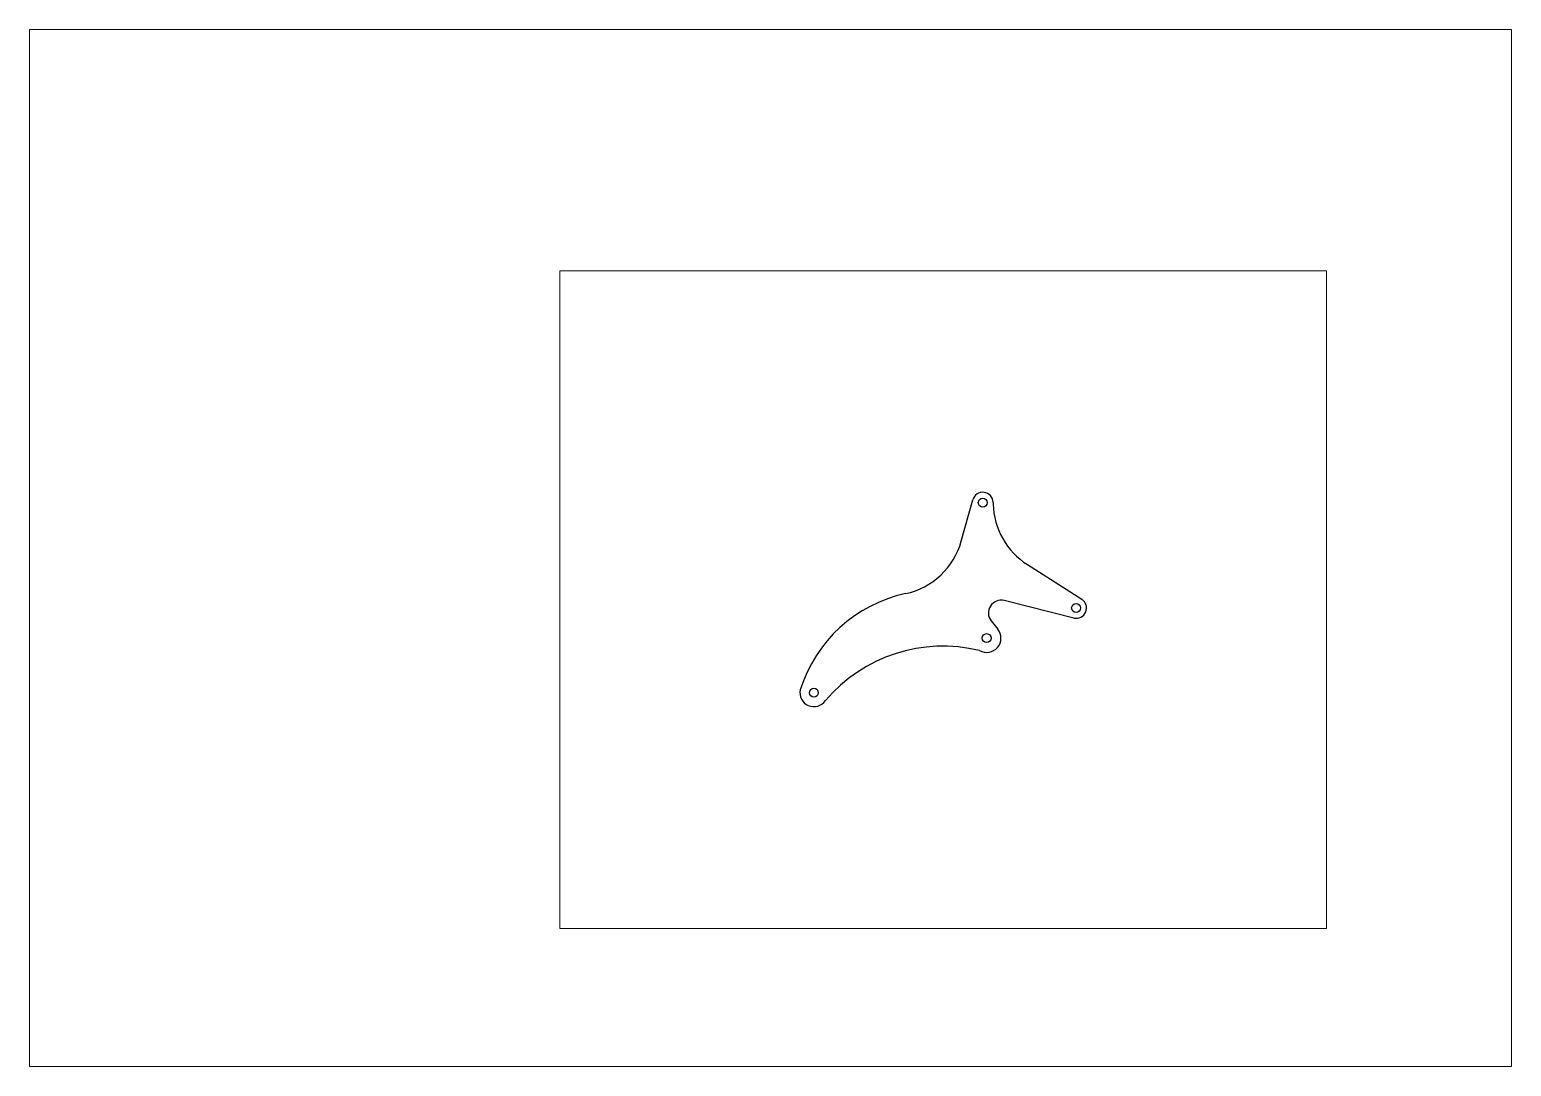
# Paper-space layout 'Layout1' of a CAD drawing. Extents: x 0 to 500, y 0 to 350.
# The model-space entities are those that its viewports show. They can reach past a viewport. Long polylines and large blocks are cut down to what shows.
import ezdxf

# ---------------------------------------------------------------- set-up
doc = ezdxf.new("R2010")
doc.units = 0
doc.header["$MEASUREMENT"] = 0
doc.linetypes.add('HIDDEN', pattern=[4.5, 1.5, -1.5, 1.5])

msp = doc.modelspace()

# ---------------------------------------------------------------- linework, layer by layer
at = {"color": 7, "linetype": 'Continuous'}
for p, q in [((314.36229, 177.30256), (318.25743, 191.26016)), ((336.69871, 169.38168), (355.00514, 157.71621)), ((352.33304, 151.35464), (328.83346, 157.22954)), ((324.46685, 150.40688), (326.70728, 147.62))]:
    msp.add_line(p, q, dxfattribs=at)
at = {"color": 7, "linetype": 'HIDDEN'}
msp.add_line((325.12757, 190.4053), (325.14118, 189.85106), dxfattribs=at)
at = {"color": 7, "linetype": 'Continuous'}
for centre in [(321.62862, 190.31936), (353.12425, 154.76456), (322.92786, 144.58164), (264.63331, 126.13602)]:
    msp.add_circle(centre, 1.5, dxfattribs=at)
for centre, radius, start, end in [((321.62862, 190.31936), 3.5, 1.4069761, 164.40719), ((350.13364, 190.46491), 25, 181.40698, 237.49335), ((290.28238, 184.02253), 25, 282.21102, 344.40719), ((305.69112, 112.82061), 47.850141, 102.21102, 162.57651), ((327.79711, 153.08414), 4.272981, 75.963751, 218.79654), ((353.12425, 154.76456), 3.5, 256.93683, 57.49335), ((322.92786, 144.58164), 4.849294, 239.92118, 38.79654), ((308.21007, 89.804867), 52.051573, 76.34581, 139.68709), ((264.63331, 126.13602), 4.707038, 167.57896, 325.65219)]:
    msp.add_arc(centre, radius, start, end, dxfattribs=at)

psp = doc.layouts.get("Layout1")

# ---------------------------------------------------------------- viewports
at = {"layer": '0', "color": 3, "linetype": 'Continuous'}
psp.add_viewport(center=(250, 175), size=(500, 350), view_center_point=(250, 175), view_height=350, dxfattribs=at)
psp.add_viewport(center=(308.25954, 157.5488), size=(258.75202, 222.10004), view_center_point=(308.25954, 157.5488), view_height=222.10004, status=3, dxfattribs=at)

doc.saveas('drawing.dxf')
